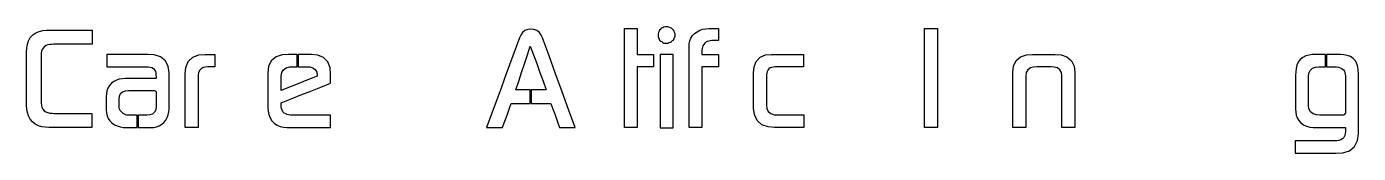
# Model space of a CAD drawing. Extents: x 0 to 22.8, y 0 to 2.2.
import ezdxf

# ---------------------------------------------------------------- set-up
doc = ezdxf.new("R2010")
doc.units = 0
doc.layers.get('0').update_dxf_attribs({"linetype": 'CONTINUOUS'})

msp = doc.modelspace()

# ---------------------------------------------------------------- linework, layer by layer
at = {"color": 7}
for points in [[(1.12018, 1.865723), (0.988335, 1.865723), (0.856489, 1.865723), (0.724645, 1.865723), (0.592793, 1.865723), (0.460948, 1.865723), (0.428418, 1.864733), (0.396052, 1.861335), (0.364211, 1.854652), (0.333722, 1.843364), (0.306441, 1.825765), (0.284935, 1.802638), (0.268523, 1.775649), (0.257554, 1.746018), (0.251584, 1.714975), (0.249787, 1.68341), (0.249787, 1.526071), (0.249787, 1.368733), (0.249787, 1.211395), (0.249787, 1.05405), (0.249787, 0.896713), (0.250985, 0.860979), (0.255117, 0.825471), (0.263309, 0.790686), (0.277216, 0.757802), (0.298715, 0.729382), (0.329593, 0.709415), (0.364179, 0.696745), (0.400282, 0.689296), (0.436964, 0.685525), (0.473823, 0.684428), (0.602579, 0.684428), (0.731334, 0.684428), (0.860089, 0.684428), (0.98885, 0.684428), (1.117605, 0.684428), (1.117605, 0.635977), (1.117605, 0.587523), (1.117605, 0.539074), (1.117605, 0.490627), (1.117605, 0.442175), (0.970309, 0.442175), (0.823012, 0.442175), (0.675717, 0.442175), (0.528414, 0.442175), (0.381119, 0.442175), (0.319752, 0.445147), (0.259127, 0.455034), (0.200532, 0.473384), (0.14596, 0.501479), (0.097855, 0.539575), (0.060044, 0.586501), (0.031814, 0.639753), (0.013175, 0.697089), (0.003055, 0.756545), (0, 0.816793), (0, 1.001104), (0, 1.185415), (0, 1.369724), (0, 1.554036), (0, 1.738353), (0.00291, 1.802423), (0.012838, 1.865768), (0.031962, 1.926937), (0.062553, 1.983188), (0.10558, 2.030555), (0.157844, 2.064405), (0.216227, 2.086321), (0.277249, 2.099372), (0.339319, 2.10603), (0.40172, 2.107977), (0.545411, 2.107977), (0.689103, 2.107977), (0.832793, 2.107977), (0.97649, 2.107977), (1.12018, 2.107977), (1.12018, 2.059526), (1.12018, 2.011072), (1.12018, 1.962623), (1.12018, 1.914176), (1.12018, 1.865723)], [(8.639912, 2.125486), (8.587292, 2.11969), (8.538572, 2.100146), (8.498151, 2.06672), (8.467762, 2.023646), (8.445884, 1.975556), (8.333017, 1.668698), (8.220083, 1.361658), (8.107187, 1.054723), (7.994264, 0.747711), (7.88144, 0.440973), (7.93611, 0.440973), (7.990953, 0.440973), (8.045548, 0.440973), (8.100081, 0.440973), (8.154843, 0.440973), (8.184823, 0.523859), (8.214898, 0.607008), (8.244837, 0.689781), (8.274743, 0.772459), (8.304773, 0.855486), (8.370024, 0.855486), (8.435482, 0.855486), (8.500644, 0.855486), (8.565731, 0.855486), (8.631093, 0.855486), (8.631093, 0.901339), (8.631093, 0.947336), (8.631093, 0.993125), (8.631093, 1.038862), (8.631093, 1.084792), (8.581714, 1.084792), (8.532178, 1.084792), (8.482867, 1.084792), (8.433611, 1.084792), (8.384149, 1.084792), (8.433528, 1.234694), (8.482937, 1.384684), (8.532278, 1.534471), (8.581705, 1.684517), (8.631093, 1.834445), (8.685763, 1.684543), (8.740466, 1.534552), (8.795094, 1.384765), (8.849816, 1.23472), (8.904496, 1.084792), (8.853353, 1.084792), (8.802048, 1.084792), (8.750976, 1.084792), (8.699961, 1.084792), (8.648732, 1.084792), (8.648732, 1.03894), (8.648732, 0.992943), (8.648732, 0.947153), (8.648732, 0.901416), (8.648732, 0.855486), (8.715746, 0.855486), (8.782973, 0.855486), (8.849896, 0.855486), (8.916743, 0.855486), (8.983871, 0.855486), (9.013851, 0.7726), (9.043926, 0.689451), (9.073865, 0.606678), (9.10377, 0.524), (9.133801, 0.440973), (9.186708, 0.440973), (9.239781, 0.440973), (9.292615, 0.440973), (9.345389, 0.440973), (9.398384, 0.440973), (9.287281, 0.74783), (9.176111, 1.05487), (9.064979, 1.361806), (8.95382, 1.668817), (8.842759, 1.975556), (8.819555, 2.024695), (8.786826, 2.067677), (8.743969, 2.100466), (8.69358, 2.119657), (8.639912, 2.125488), (8.639912, 2.125488), (8.639912, 2.125488), (8.639912, 2.125488), (8.639912, 2.125488), (8.639912, 2.125488)], [(10.744818, 1.481115), (10.688681, 1.481115), (10.632543, 1.481115), (10.576406, 1.481115), (10.520271, 1.481115), (10.464129, 1.481115), (10.464129, 1.273328), (10.464129, 1.065541), (10.464129, 0.857749), (10.464129, 0.649965), (10.464129, 0.442174), (10.419837, 0.442174), (10.375542, 0.442174), (10.331251, 0.442174), (10.286962, 0.442174), (10.242668, 0.442174), (10.242668, 0.780828), (10.242668, 1.11948), (10.242668, 1.458136), (10.242668, 1.796794), (10.242668, 2.135449), (10.286961, 2.135449), (10.331256, 2.135449), (10.375546, 2.135449), (10.419835, 2.135449), (10.464129, 2.135449), (10.464129, 2.04704), (10.464129, 1.95863), (10.464129, 1.870221), (10.464129, 1.781808), (10.464129, 1.693399), (10.520267, 1.693399), (10.576404, 1.693399), (10.632541, 1.693399), (10.688676, 1.693399), (10.744818, 1.693399), (10.744818, 1.650942), (10.744818, 1.608483), (10.744818, 1.566027), (10.744818, 1.523573), (10.744818, 1.481115)], [(10.94493, 2.167708), (10.918472, 2.158889), (10.900833, 2.150069), (10.874375, 2.14125), (10.865555, 2.123611), (10.847917, 2.105972), (10.839097, 2.088333), (10.830278, 2.070694), (10.821458, 2.044236), (10.821458, 2.026597), (10.821458, 2.000139), (10.830278, 1.9825), (10.839097, 1.956041), (10.847917, 1.938403), (10.865555, 1.920764), (10.883194, 1.911944), (10.900833, 1.894305), (10.918472, 1.885486), (10.94493, 1.885486), (10.962569, 1.885486), (10.989028, 1.885486), (11.006667, 1.894305), (11.033125, 1.903125), (11.050764, 1.911944), (11.068403, 1.929583), (11.086042, 1.938403), (11.094861, 1.964861), (11.10368, 1.9825), (11.1125, 2.000139), (11.1125, 2.026597), (11.1125, 2.044236), (11.10368, 2.070694), (11.094861, 2.088333), (11.086042, 2.105972), (11.068403, 2.123611), (11.050764, 2.14125), (11.033125, 2.150069), (11.006667, 2.158889), (10.989028, 2.167708), (10.962569, 2.167708), (10.94493, 2.167708), (10.94493, 2.167708)], [(11.856408, 1.481115), (11.799756, 1.481115), (11.743104, 1.481115), (11.686451, 1.481115), (11.629801, 1.481115), (11.573144, 1.481115), (11.573144, 1.273328), (11.573144, 1.065541), (11.573144, 0.857749), (11.573144, 0.649965), (11.573144, 0.442174), (11.528853, 0.442174), (11.484557, 0.442174), (11.440267, 0.442174), (11.395978, 0.442174), (11.351683, 0.442174), (11.351683, 0.71939), (11.351683, 0.996606), (11.351683, 1.273828), (11.351683, 1.551046), (11.351683, 1.828261), (11.354954, 1.878113), (11.365636, 1.926892), (11.384709, 1.973032), (11.4122, 2.014699), (11.446964, 2.050535), (11.4895, 2.082005), (11.536477, 2.106333), (11.586675, 2.123076), (11.638747, 2.132517), (11.691601, 2.135449), (11.724562, 2.135449), (11.757526, 2.135449), (11.790491, 2.135449), (11.823454, 2.135449), (11.856409, 2.135449), (11.856409, 2.093991), (11.856409, 2.05253), (11.856409, 2.011074), (11.856409, 1.969619), (11.856409, 1.92816), (11.833233, 1.92816), (11.810054, 1.92816), (11.786875, 1.92816), (11.763699, 1.92816), (11.740529, 1.92816), (11.714079, 1.926646), (11.688058, 1.921719), (11.663095, 1.912886), (11.640001, 1.899958), (11.619498, 1.883206), (11.602463, 1.863648), (11.589125, 1.841403), (11.57991, 1.817156), (11.574737, 1.791728), (11.573157, 1.765825), (11.573157, 1.751343), (11.573157, 1.736857), (11.573157, 1.722369), (11.573157, 1.707887), (11.573157, 1.693399), (11.62981, 1.693399), (11.686462, 1.693399), (11.743114, 1.693399), (11.799764, 1.693399), (11.856421, 1.693399), (11.856421, 1.650942), (11.856421, 1.608483), (11.856421, 1.566027), (11.856421, 1.523573), (11.856421, 1.481115)], [(15.606839, 0.442174), (15.562547, 0.442174), (15.518252, 0.442174), (15.473961, 0.442174), (15.429672, 0.442174), (15.385378, 0.442174), (15.385378, 0.780828), (15.385378, 1.11948), (15.385378, 1.458136), (15.385378, 1.796794), (15.385378, 2.135449), (15.42967, 2.135449), (15.473965, 2.135449), (15.518256, 2.135449), (15.562545, 2.135449), (15.606839, 2.135449), (15.606839, 1.796795), (15.606839, 1.458143), (15.606839, 1.119488), (15.606839, 0.780829), (15.606839, 0.442174)], [(1.37269, 1.693334), (1.37269, 1.651008), (1.37269, 1.608549), (1.37269, 1.566282), (1.37269, 1.524063), (1.37269, 1.481667), (1.508483, 1.481667), (1.644358, 1.481667), (1.780047, 1.481667), (1.91597, 1.481667), (2.051787, 1.481667), (2.083205, 1.480397), (2.114202, 1.475952), (2.144197, 1.466969), (2.171553, 1.451576), (2.192898, 1.42875), (2.205502, 1.400867), (2.212371, 1.370586), (2.216153, 1.340082), (2.218242, 1.30947), (2.219342, 1.278821), (2.113529, 1.278821), (2.007925, 1.278821), (1.902129, 1.278821), (1.796397, 1.278821), (1.690175, 1.278821), (1.638862, 1.276535), (1.588065, 1.268731), (1.538963, 1.253991), (1.492624, 1.230795), (1.45205, 1.199458), (1.418665, 1.161477), (1.393191, 1.117845), (1.376078, 1.070302), (1.366685, 1.020527), (1.363857, 0.970152), (1.363857, 0.9243), (1.363857, 0.878303), (1.363857, 0.832514), (1.363857, 0.786777), (1.363857, 0.740847), (1.366945, 0.691252), (1.377362, 0.642659), (1.396685, 0.596515), (1.424979, 0.555359), (1.460869, 0.520361), (1.504271, 0.490384), (1.551919, 0.46795), (1.602565, 0.452566), (1.655047, 0.443758), (1.707813, 0.440992), (1.744848, 0.440992), (1.781619, 0.440992), (1.818995, 0.440992), (1.855931, 0.440992), (1.893022, 0.440992), (1.893022, 0.483317), (1.893022, 0.525776), (1.893022, 0.568043), (1.893022, 0.610262), (1.893022, 0.652659), (1.863041, 0.652659), (1.833274, 0.652659), (1.803017, 0.652659), (1.773116, 0.652659), (1.743091, 0.652659), (1.719864, 0.654521), (1.697114, 0.660397), (1.675866, 0.669981), (1.655955, 0.682512), (1.637258, 0.696767), (1.619952, 0.713777), (1.605118, 0.733318), (1.593705, 0.755199), (1.586709, 0.778375), (1.584338, 0.802598), (1.584338, 0.827286), (1.584338, 0.8518), (1.584338, 0.876314), (1.584338, 0.901119), (1.584338, 0.92607), (1.589441, 0.97581), (1.608759, 1.021587), (1.645568, 1.055072), (1.692961, 1.07169), (1.743107, 1.075972), (1.827757, 1.075972), (1.912675, 1.075972), (1.997209, 1.075972), (2.081647, 1.075972), (2.16644, 1.075972), (2.181025, 1.075351), (2.195263, 1.072812), (2.208356, 1.066575), (2.21691, 1.055243), (2.219365, 1.040717), (2.219365, 0.991338), (2.219365, 0.941803), (2.219365, 0.892491), (2.219365, 0.843236), (2.219365, 0.793773), (2.213419, 0.745682), (2.192111, 0.702488), (2.154654, 0.671959), (2.108878, 0.656775), (2.060614, 0.65266), (2.030633, 0.65266), (2.000866, 0.65266), (1.970609, 0.65266), (1.940708, 0.65266), (1.910683, 0.65266), (1.910683, 0.610335), (1.910683, 0.567876), (1.910683, 0.525609), (1.910683, 0.48339), (1.910683, 0.440993), (1.954772, 0.440993), (1.999, 0.440993), (2.043028, 0.440993), (2.087006, 0.440993), (2.131169, 0.440993), (2.179966, 0.443951), (2.227632, 0.453665), (2.273248, 0.471284), (2.314741, 0.496693), (2.351655, 0.529189), (2.383555, 0.567857), (2.408707, 0.611438), (2.426405, 0.658656), (2.43665, 0.708363), (2.439847, 0.758495), (2.439847, 0.881944), (2.439847, 1.005149), (2.439847, 1.128577), (2.439847, 1.252252), (2.439847, 1.375856), (2.426656, 1.484682), (2.378244, 1.582829), (2.292482, 1.65122), (2.187691, 1.684533), (2.078246, 1.693334), (1.937162, 1.693334), (1.795994, 1.693334), (1.655018, 1.693334), (1.513799, 1.693334), (1.37269, 1.693334), (1.37269, 1.693334), (1.37269, 1.693334), (1.37269, 1.693334), (1.37269, 1.693334), (1.37269, 1.693334)], [(3.225829, 1.481115), (3.184911, 1.48086), (3.143997, 1.47996), (3.103119, 1.478086), (3.06236, 1.474481), (3.022394, 1.466133), (2.988258, 1.4463), (2.962793, 1.416134), (2.94724, 1.379755), (2.939569, 1.340884), (2.937424, 1.301301), (2.937424, 1.129477), (2.937424, 0.957653), (2.937424, 0.785831), (2.937424, 0.614006), (2.937424, 0.442176), (2.893133, 0.442176), (2.848837, 0.442176), (2.804546, 0.442176), (2.760257, 0.442176), (2.715963, 0.442176), (2.715963, 0.625489), (2.715963, 0.808801), (2.715963, 0.992111), (2.715963, 1.175424), (2.715963, 1.358742), (2.727124, 1.468288), (2.769002, 1.56971), (2.848415, 1.644961), (2.951344, 1.683259), (3.061031, 1.693402), (3.093992, 1.693402), (3.126956, 1.693402), (3.15992, 1.693402), (3.192883, 1.693402), (3.225838, 1.693402), (3.225838, 1.650945), (3.225838, 1.608485), (3.225838, 1.56603), (3.225838, 1.523576), (3.225838, 1.481117)], [(4.485954, 1.693334), (4.377392, 1.684477), (4.274146, 1.650743), (4.191029, 1.581542), (4.145467, 1.48384), (4.133177, 1.375834), (4.133177, 1.257676), (4.133177, 1.139751), (4.133177, 1.021612), (4.133177, 0.903545), (4.133177, 0.784931), (4.137051, 0.723468), (4.149475, 0.663635), (4.171787, 0.606605), (4.204652, 0.555061), (4.24783, 0.511528), (4.294904, 0.481458), (4.346939, 0.461403), (4.401286, 0.449182), (4.456683, 0.442844), (4.512413, 0.440981), (4.651733, 0.440981), (4.791137, 0.440981), (4.93035, 0.440981), (5.069804, 0.440981), (5.209149, 0.440981), (5.209149, 0.483307), (5.209149, 0.525765), (5.209149, 0.568033), (5.209149, 0.610252), (5.209149, 0.652648), (5.076883, 0.652648), (4.944538, 0.652648), (4.812373, 0.652648), (4.67998, 0.652648), (4.547691, 0.652648), (4.520075, 0.653664), (4.492214, 0.657107), (4.465143, 0.663443), (4.439075, 0.673453), (4.415399, 0.687917), (4.393123, 0.709942), (4.377463, 0.73725), (4.368296, 0.766809), (4.363764, 0.797568), (4.362494, 0.829029), (4.362494, 0.83583), (4.362494, 0.842844), (4.362494, 0.849904), (4.362494, 0.857223), (4.362494, 0.864306), (4.531794, 0.931321), (4.701196, 0.998376), (4.870367, 1.06534), (5.03983, 1.132418), (5.20916, 1.199445), (5.20916, 1.231189), (5.20916, 1.262708), (5.20916, 1.294744), (5.20916, 1.326404), (5.20916, 1.358195), (5.199356, 1.465007), (5.161947, 1.565491), (5.08845, 1.642421), (4.989439, 1.682692), (4.882829, 1.693334), (4.836976, 1.693334), (4.790979, 1.693334), (4.74519, 1.693334), (4.699453, 1.693334), (4.653523, 1.693334), (4.653523, 1.651008), (4.653523, 1.608549), (4.653523, 1.566282), (4.653523, 1.524063), (4.653523, 1.481667), (4.683504, 1.481667), (4.713271, 1.481667), (4.743528, 1.481667), (4.773428, 1.481667), (4.803454, 1.481667), (4.854851, 1.478037), (4.904488, 1.464375), (4.946897, 1.435532), (4.972579, 1.391427), (4.979843, 1.340556), (4.979843, 1.337155), (4.979843, 1.333356), (4.979843, 1.329667), (4.979843, 1.326498), (4.979843, 1.32292), (4.856395, 1.27354), (4.732873, 1.224131), (4.609519, 1.17479), (4.485953, 1.125363), (4.362483, 1.075975), (4.362483, 1.125355), (4.362483, 1.17489), (4.362483, 1.224201), (4.362483, 1.273457), (4.362483, 1.32292), (4.370814, 1.381142), (4.400746, 1.431299), (4.449527, 1.463021), (4.506386, 1.477784), (4.565329, 1.481667), (4.579607, 1.481667), (4.593608, 1.481667), (4.607577, 1.481667), (4.62199, 1.481667), (4.635887, 1.481667), (4.635887, 1.523992), (4.635887, 1.566451), (4.635887, 1.608718), (4.635887, 1.650937), (4.635887, 1.693334), (4.605907, 1.693334), (4.576139, 1.693334), (4.545882, 1.693334), (4.515982, 1.693334), (4.485957, 1.693334), (4.485957, 1.693334), (4.485957, 1.693334), (4.485957, 1.693334), (4.485957, 1.693334), (4.485957, 1.693334)], [(10.856736, 1.691458), (10.856736, 1.444514), (10.856736, 1.18875), (10.856736, 0.941805), (10.856736, 0.694861), (10.856736, 0.439097), (10.900833, 0.439097), (10.94493, 0.439097), (10.989028, 0.439097), (11.033125, 0.439097), (11.077222, 0.439097), (11.077222, 0.694861), (11.077222, 0.941805), (11.077222, 1.18875), (11.077222, 1.444514), (11.077222, 1.691458), (11.033125, 1.691458), (10.989028, 1.691458), (10.94493, 1.691458), (10.900833, 1.691458), (10.856736, 1.691458), (10.856736, 1.691458)], [(13.32085, 0.442174), (13.220421, 0.442174), (13.119991, 0.442174), (13.019563, 0.442174), (12.919129, 0.442174), (12.8187, 0.442174), (12.70679, 0.451727), (12.600781, 0.487913), (12.51646, 0.560934), (12.470519, 0.662816), (12.458183, 0.774336), (12.458183, 0.895212), (12.458183, 1.016087), (12.458183, 1.136962), (12.458183, 1.257844), (12.458183, 1.378719), (12.467349, 1.478539), (12.501976, 1.572294), (12.570179, 1.644822), (12.66237, 1.683174), (12.762047, 1.693399), (12.872777, 1.693399), (12.983507, 1.693399), (13.094235, 1.693399), (13.20497, 1.693399), (13.315699, 1.693399), (13.315699, 1.650942), (13.315699, 1.608483), (13.315699, 1.566027), (13.315699, 1.523573), (13.315699, 1.481115), (13.22351, 1.481115), (13.131321, 1.481115), (13.039133, 1.481115), (12.94694, 1.481115), (12.854751, 1.481115), (12.826002, 1.480286), (12.797388, 1.47742), (12.769211, 1.471719), (12.742216, 1.4619), (12.71827, 1.446152), (12.701243, 1.424862), (12.690251, 1.399858), (12.683808, 1.373283), (12.680576, 1.346127), (12.679645, 1.318781), (12.679645, 1.219883), (12.679645, 1.120984), (12.679645, 1.022086), (12.679645, 0.923183), (12.679645, 0.824286), (12.686136, 0.767519), (12.710229, 0.715965), (12.753837, 0.679545), (12.808033, 0.661671), (12.865053, 0.656956), (12.956213, 0.656956), (13.047371, 0.656956), (13.13853, 0.656956), (13.229692, 0.656956), (13.320851, 0.656956), (13.320851, 0.614), (13.320851, 0.571041), (13.320851, 0.528086), (13.320851, 0.485133), (13.320851, 0.442175)], [(17.960223, 0.442174), (17.916446, 0.442174), (17.872666, 0.442174), (17.82889, 0.442174), (17.785115, 0.442174), (17.741337, 0.442174), (17.741337, 0.619493), (17.741337, 0.796811), (17.741337, 0.974128), (17.741337, 1.151446), (17.741337, 1.328771), (17.734101, 1.383022), (17.707843, 1.430753), (17.663371, 1.462289), (17.610666, 1.477191), (17.55593, 1.481115), (17.506488, 1.481115), (17.457042, 1.481115), (17.407602, 1.481115), (17.358163, 1.481115), (17.308719, 1.481115), (17.253548, 1.477241), (17.200335, 1.46253), (17.155146, 1.431244), (17.128196, 1.383425), (17.120735, 1.328771), (17.120735, 1.151453), (17.120735, 0.974135), (17.120735, 0.796818), (17.120735, 0.619499), (17.120735, 0.442174), (17.076443, 0.442174), (17.032147, 0.442174), (16.987857, 0.442174), (16.943567, 0.442174), (16.899274, 0.442174), (16.899274, 0.631481), (16.899274, 0.820786), (16.899274, 1.01009), (16.899274, 1.199397), (16.899274, 1.38871), (16.911076, 1.492037), (16.954877, 1.585892), (17.034205, 1.652236), (17.132835, 1.684808), (17.236614, 1.6934), (17.314382, 1.6934), (17.392151, 1.6934), (17.469919, 1.6934), (17.54769, 1.6934), (17.625458, 1.6934), (17.728796, 1.684743), (17.826891, 1.651934), (17.905457, 1.585339), (17.948612, 1.491637), (17.960225, 1.38871), (17.960225, 1.199404), (17.960225, 1.010098), (17.960225, 0.820794), (17.960225, 0.631487), (17.960225, 0.442174)], [(22.089565, 1.693334), (22.032272, 1.690878), (21.975721, 1.682615), (21.920769, 1.666853), (21.869197, 1.641433), (21.824981, 1.605146), (21.791772, 1.559731), (21.768881, 1.507758), (21.754905, 1.452878), (21.747715, 1.396891), (21.745598, 1.340563), (21.745598, 1.224168), (21.745598, 1.108003), (21.745598, 0.991628), (21.745598, 0.875323), (21.745598, 0.758479), (21.748335, 0.706438), (21.757454, 0.654942), (21.774263, 0.605434), (21.799816, 0.559708), (21.833786, 0.520354), (21.881455, 0.486912), (21.934906, 0.46405), (21.991358, 0.450127), (22.049133, 0.443027), (22.107188, 0.440967), (22.205947, 0.440967), (22.304511, 0.440967), (22.403254, 0.440967), (22.501938, 0.440967), (22.601077, 0.440967), (22.600485, 0.406762), (22.598453, 0.372508), (22.594405, 0.338521), (22.587299, 0.305165), (22.574627, 0.273397), (22.551449, 0.246597), (22.520788, 0.228518), (22.486672, 0.218102), (22.451197, 0.213047), (22.415884, 0.211667), (22.280091, 0.211667), (22.144217, 0.211667), (22.008528, 0.211667), (21.872604, 0.211667), (21.736787, 0.211667), (21.736787, 0.169342), (21.736787, 0.126883), (21.736787, 0.084616), (21.736787, 0.042397), (21.736787, 0), (21.877871, 0), (22.019039, 0), (22.160014, 0), (22.301233, 0), (22.442342, 0), (22.557668, 0.009367), (22.667539, 0.044648), (22.757339, 0.116999), (22.807878, 0.220682), (22.821578, 0.335138), (22.821578, 0.541473), (22.821578, 0.74793), (22.821578, 0.954108), (22.821578, 1.160641), (22.821578, 1.367012), (22.819235, 1.422738), (22.811257, 1.47796), (22.795799, 1.531585), (22.770645, 1.581038), (22.733384, 1.622778), (22.685253, 1.654453), (22.63136, 1.674445), (22.575196, 1.685964), (22.517787, 1.691699), (22.459981, 1.693334), (22.422947, 1.693334), (22.386175, 1.693334), (22.348799, 1.693334), (22.311863, 1.693334), (22.274773, 1.693334), (22.274773, 1.651008), (22.274773, 1.608549), (22.274773, 1.566282), (22.274773, 1.524063), (22.274773, 1.481667), (22.30299, 1.481667), (22.331006, 1.481667), (22.359022, 1.481667), (22.387369, 1.481667), (22.415884, 1.481667), (22.448422, 1.48003), (22.480785, 1.474518), (22.511818, 1.464367), (22.540441, 1.449124), (22.565816, 1.428753), (22.582086, 1.405935), (22.591893, 1.379742), (22.597532, 1.352056), (22.600298, 1.324385), (22.601088, 1.296464), (22.601088, 1.178307), (22.601088, 1.060382), (22.601088, 0.942243), (22.601088, 0.824175), (22.601088, 0.705561), (22.598999, 0.68893), (22.591989, 0.673464), (22.579997, 0.661543), (22.56463, 0.654674), (22.548171, 0.652642), (22.470575, 0.652642), (22.392734, 0.652642), (22.315244, 0.652642), (22.237843, 0.652642), (22.160116, 0.652642), (22.101878, 0.657163), (22.045829, 0.674396), (21.999686, 0.710054), (21.973241, 0.762292), (21.966087, 0.82021), (21.966087, 0.918969), (21.966087, 1.017533), (21.966087, 1.116276), (21.966087, 1.214959), (21.966087, 1.314099), (21.971977, 1.369387), (21.993965, 1.42043), (22.034789, 1.457732), (22.087149, 1.476666), (22.142476, 1.48167), (22.165678, 1.48167), (22.188428, 1.48167), (22.21113, 1.48167), (22.234072, 1.48167), (22.257129, 1.48167), (22.257129, 1.523995), (22.257129, 1.566453), (22.257129, 1.608721), (22.257129, 1.65094), (22.257129, 1.693336), (22.223622, 1.693336), (22.190352, 1.693336), (22.156535, 1.693336), (22.123117, 1.693336), (22.089559, 1.693336), (22.089559, 1.693336), (22.089559, 1.693336), (22.089559, 1.693336), (22.089559, 1.693336), (22.089559, 1.693336)]]:
    msp.add_lwpolyline(points, dxfattribs=at)

doc.saveas('drawing.dxf')
